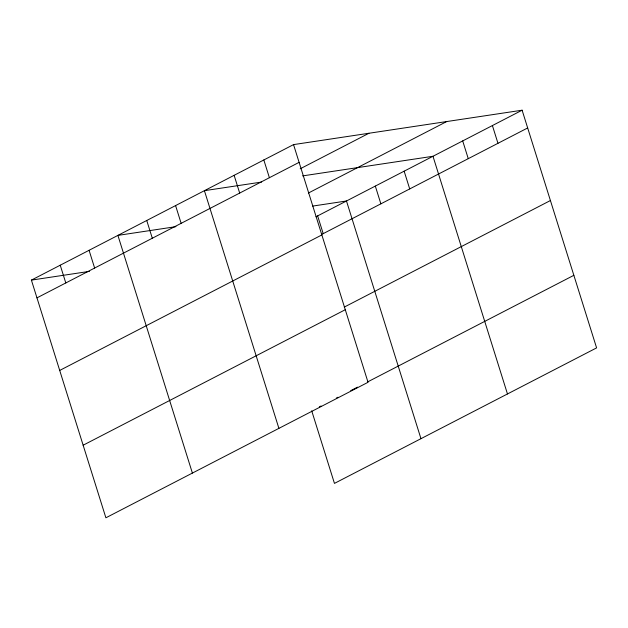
<?xml version="1.0" encoding="UTF-8"?>
<svg xmlns="http://www.w3.org/2000/svg" width="628" height="628" viewBox="0 0 628 628"><rect width="100%" height="100%" fill="white"/><g stroke="black" fill="none" stroke-linecap="round" stroke-linejoin="round"><path stroke-width="0.94" d="M293.543 144.605L368.032 382.295L105.889 517.794L31.4 280.112L293.543 144.605L522.111 110.206L596.6 347.888L334.457 483.395L311.708 410.814M36.966 297.86L299.109 162.354M300.215 168.791L368.974 133.254M308.364 193.055L446.689 121.557M315.947 216.77L522.111 110.206M321.505 234.519L527.677 127.955M59.707 370.434L321.85 234.935M344.254 307.1L550.418 200.536M83.139 445.213L345.282 309.714M319.346 406.865L321.041 405.994M336.31 398.097L338.005 397.226M350.722 390.647L357.513 387.138M367.686 381.879L573.859 275.315M261.468 182.089L204.414 190.677L278.903 428.367M302.586 175.903L432.982 156.278L507.471 393.96M175.926 226.661L117.907 235.39L192.396 473.08M312.634 206.086L346.475 200.991L420.964 438.674M31.4 280.112L89.419 271.375M492.407 125.561L497.965 143.31M462.695 140.915L468.26 158.664M404.149 171.177L409.707 188.926M375.316 186.084L380.874 203.833M317.642 215.899L323.2 233.647M263.831 159.967L269.396 177.716M234.126 175.322L239.684 193.071M175.581 205.584L181.139 223.333M146.74 220.491L152.306 238.24M89.074 250.297L94.632 268.046M60.233 265.204L65.799 282.953"/></g></svg>
